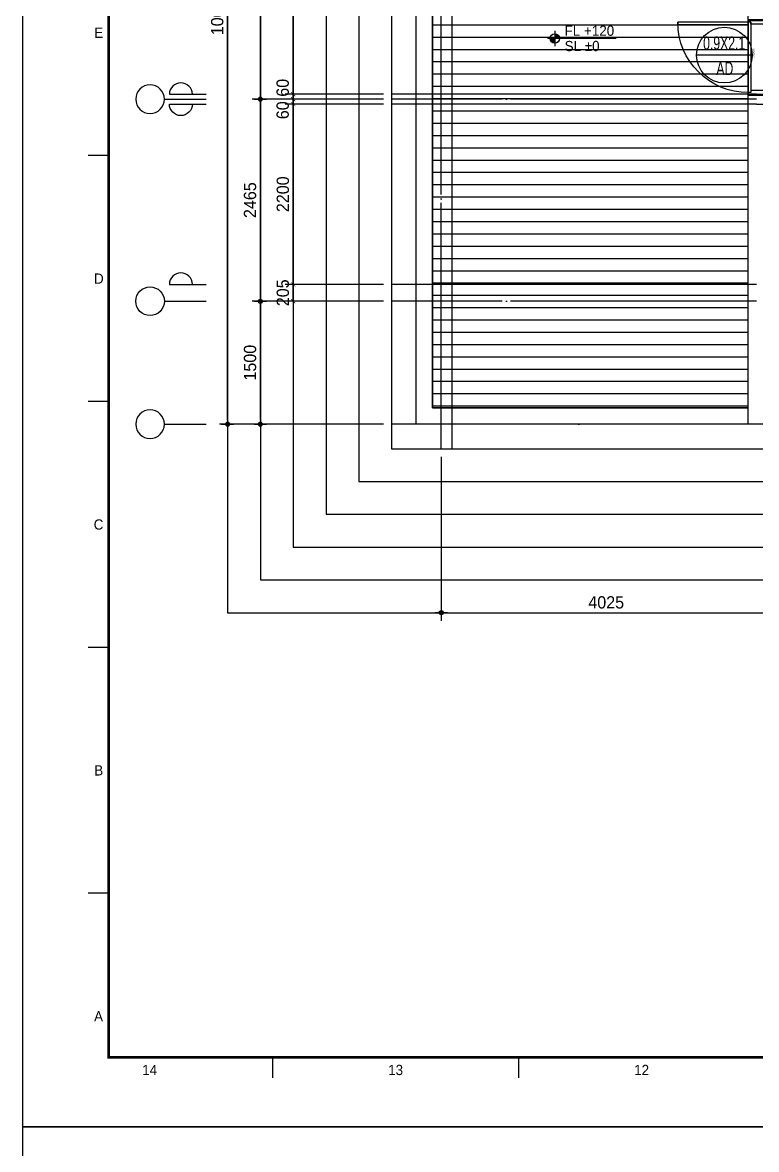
# Model space of a CAD drawing. Header units: millimetres. Extents: x -24416 to 92204, y -190080 to 23760.
# Drawn here: x 50154 to 59105, y -130955 to -117206 of the extents above; entities that cross this region are included whole.
import ezdxf
from ezdxf.enums import TextEntityAlignment as Align
from ezdxf.xclip import XClip

# ---------------------------------------------------------------- set-up
doc = ezdxf.new("R2010")
doc.units = ezdxf.units.MM
doc.header["$LTSCALE"] = 50
doc.header["$XCLIPFRAME"] = 0
doc.linetypes.add('AUDIT_D_220706163347-0', pattern=[0])
doc.linetypes.add('CEN', pattern=[62, 60, -1, 0, -1])
doc.layers.get('defpoints').update_dxf_attribs({"color": 139})
for name, color, linetype in [('A-레벨', 7, 'AUDIT_D_220706163347-0'), ('A-창호부호', 4, 'Continuous'), ('A-치수', 7, 'AUDIT_D_220706163347-0'), ('AA-BORD-FORM', 7, 'Continuous'), ('AA-BORD-TEXT', 3, 'Continuous'), ('AA-XXXX-DIMS', 7, 'Continuous'), ('CEN_CON', 1, 'CEN'), ('CONC', 2, 'Continuous'), ('DIM', 7, 'AUDIT_D_220706163347-0'), ('DOOR', 4, 'Continuous'), ('ELE3_CON', 7, 'Continuous'), ('HAT', 5, 'Continuous')]:
    doc.layers.add(name, color=color, linetype=linetype)
for name, color, linetype, plot in [('AA-XXXX-MC', 153, 'AUDIT_D_220706163347-0', False), ('MC', 135, 'Continuous', False), ('X - 단위세대$0$0_임시', 134, 'Continuous', False)]:
    doc.layers.add(name, color=color, linetype=linetype, plot=plot)
doc.styles.add('HAUD01', font='Dotum.ttf')
doc.styles.add('HAUD02', font='Dotum.ttf', dxfattribs={"width": 0.8})
doc.styles.add('맑은고딕', font='malgun.ttf', dxfattribs={"width": 0.9})
doc.dimstyles.new('DIM-50', dxfattribs={"dimscale": 50, "dimtxt": 3, "dimasz": 1, "dimexe": 2, "dimexo": 2, "dimgap": 1, "dimtad": 1, "dimdec": 0, "dimzin": 0, "dimdsep": 46, "dimtxsty": '맑은고딕', "dimblk1": 'DIMDOT', "dimblk2": 'DIMDOT', "dimsah": 1, "dimcen": 0.09, "dimdle": 2, "dimclrd": 7, "dimclre": 7, "dimclrt": 3, "dimadec": 0, "dimazin": 0, "dimtfac": 1, "dimtdec": 0, "dimtix": 1, "dimtmove": 2, "dimatfit": 3, "dimldrblk": 'DIMDOT', "dimfxl": 1, "dimtolj": 1, "dimtzin": 0, "dimarcsym": 0})
doc.dimstyles.new('MCDIM-50', dxfattribs={"dimscale": 50, "dimtxt": 3, "dimasz": 1, "dimexe": 2, "dimexo": 2, "dimgap": 1, "dimtad": 1, "dimdec": 0, "dimzin": 0, "dimdsep": 46, "dimtxsty": '맑은고딕', "dimblk1": 'ARCHTICK', "dimblk2": 'ARCHTICK', "dimsah": 1, "dimcen": 0.09, "dimdle": 2, "dimclrd": 7, "dimclre": 7, "dimclrt": 3, "dimadec": 0, "dimazin": 0, "dimtfac": 1, "dimtdec": 0, "dimtix": 1, "dimtmove": 2, "dimatfit": 3, "dimldrblk": 'ARCHTICK', "dimfxl": 1, "dimtolj": 1, "dimtzin": 0, "dimarcsym": 0})

# ---------------------------------------------------------------- blocks, each defined once
blk = doc.blocks.new('WD-900(200)')
at = {"layer": 'DOOR'}
for p, q in [((20, 200), (880, 200)), ((20, 170), (880, 170))]:
    blk.add_line(p, q, dxfattribs=at)
blk.add_lwpolyline([(20, 200), (20, 1060), (50, 1060), (50, 200), (20, 200)], dxfattribs=at)
for points in [[(45, 170), (20, 170), (20, 200), (0, 200), (0, 0), (45, 0)], [(855, 170), (880, 170), (880, 200), (900, 200), (900, 0), (855, 0)]]:
    blk.add_lwpolyline(points, close=True, dxfattribs=at)
blk.add_arc((20, 200), 860, 0, 90, dxfattribs=at)
at = {"layer": 'X - 단위세대$0$0_임시'}
for p, q in [((-10, 0), (-10, 200)), ((910, 0), (910, 200))]:
    blk.add_line(p, q, dxfattribs=at)
at = {"layer": 'X - 단위세대$0$0_임시', "style": 'HAUD02'}
blk.add_text('900(200)', height=20, dxfattribs=at).set_placement((397, 135), align=Align.MIDDLE)
blk = doc.blocks.new('U-121A(확장)1', base_point=(300293, -148733))
at = {"layer": 'HAT', "ltscale": 100}
h = blk.add_hatch(dxfattribs=at)
h.set_pattern_fill('_USER', color=8, scale=150, pattern_type=0)
h.set_pattern_definition([(0, (315286.61, -148733.31), (0, 150), [])])
h.paths.add_polyline_path([(304343, -141998), (303798, -141998), (303798, -140793), (304343, -140793), (304343, -138898), (302773, -138898), (302773, -139488), (300493, -139488), (300493, -148533), (304343, -148533)])
at = {"layer": 'CEN_CON'}
for p, q in [((300598, -149033), (300598, -138398)), ((314628, -148733), (299993, -148733))]:
    blk.add_line(p, q, dxfattribs=at)
at = {"layer": 'CONC'}
for p, q in [((304343, -148733), (304343, -144718)), ((304343, -144718), (304543, -144718)), ((305003, -148733), (304343, -148733))]:
    blk.add_line(p, q, dxfattribs=at)
at = {"layer": 'ELE3_CON'}
for p, q in [((300293, -148733), (300293, -139288)), ((300493, -148533), (300493, -139488)), ((304343, -148533), (300493, -148533)), ((304343, -148733), (300293, -148733))]:
    blk.add_line(p, q, dxfattribs=at)
at = {"layer": 'HAT', "color": 8, "ltscale": 100}
blk.add_lwpolyline([(304343, -140793), (304343, -138898), (302773, -138898), (302773, -139488), (300493, -139488), (300493, -148533), (304343, -148533), (304343, -141998), (303798, -141998), (303798, -140793), (304343, -140793)], dxfattribs=at)
at = {"layer": 'MC'}
for p, q in [((300733, -149033), (300733, -138398)), ((304443, -144828), (314628, -144828))]:
    blk.add_line(p, q, dxfattribs=at)
at = {"layer": 'DOOR', "xscale": -1.000000000000001, "rotation": 90}
blk.add_blockref('WD-900(200)', (304543, -143808), dxfattribs=at)
blk = doc.blocks.new('A$C4D377245')
at = {"layer": 'A-창호부호'}
blk.add_line((675, 345), (15, 345), dxfattribs=at)
blk.add_circle((345, 345), 330, dxfattribs=at)
blk = doc.blocks.new('A$Cb33ca4a3')
at = {"layer": 'A-레벨'}
h = blk.add_hatch(color=256, dxfattribs=at)
h.paths.add_polyline_path([(56645, -141216), (56645, -141160), (56589, -141160, 0.414214)])
h.paths.add_polyline_path([(56645, -141103), (56645, -141160), (56701, -141160, 0.414214)])
for p, q in [((56645, -141066), (56645, -141253)), ((57392, -141160), (56555, -141160))]:
    blk.add_line(p, q, dxfattribs=at)
blk.add_circle((56645, -141160), 56.2, dxfattribs=at)
at = {"layer": 'A-레벨', "color": 4, "style": 'HAUD01'}
for s, p in [('FL +120', (56765, -141128)), ('SL %%P0', (56765, -141315))]:
    blk.add_text(s, height=125, dxfattribs=at).set_placement(p)
blk = doc.blocks.new('중심')
at = {"layer": 'DIM'}
blk.add_line((-350, 0), (0, 0), dxfattribs=at)
blk.add_circle((-470, 0), 120, dxfattribs=at)
blk = doc.blocks.new('DIMDOT')
at = {"layer": 'AA-XXXX-DIMS'}
for p, q in [((-1.5, 0), (1.5, 0)), ((0, -1.5), (0, 1.5))]:
    blk.add_line(p, q, dxfattribs=at)
for radius in [0.5, 0.25]:
    blk.add_circle((0, 0), radius, dxfattribs=at)
blk = doc.blocks.new('*D688')
at = {"layer": 'defpoints', "color": 0, "transparency": 16777216}
for p in [(2901, -144366), (4501, -144366), (4501, -145866)]:
    blk.add_point(p, dxfattribs=at)
at = {"layer": 'DIM', "color": 7, "lineweight": -2, "transparency": 16777216}
for p, q in [((4401, -144366), (2801, -144366)), ((2901, -145816), (2901, -144416)), ((4401, -145866), (2801, -145866))]:
    blk.add_line(p, q, dxfattribs=at)
at = {"layer": 'DIM', "color": 7, "lineweight": -2, "transparency": 16777216, "xscale": 50, "yscale": 50, "zscale": 50}
for p, rotation in [((2901, -144366), 90), ((2901, -145866), 270)]:
    blk.add_blockref('DIMDOT', p, dxfattribs=dict(at, rotation=rotation))
at = {"layer": 'DIM', "color": 3, "transparency": 16777216, "insert": (2775, -145116), "char_height": 150, "attachment_point": 5, "rotation": 90, "style": 'HAUD01'}
blk.add_mtext('\\A1;1500', dxfattribs=at)
blk = doc.blocks.new('*D689')
at = {"layer": 'defpoints', "color": 0, "transparency": 16777216}
for p in [(2901, -141901), (4501, -141901), (4501, -144366)]:
    blk.add_point(p, dxfattribs=at)
at = {"layer": 'DIM', "color": 7, "lineweight": -2, "transparency": 16777216}
for p, q in [((4401, -141901), (2801, -141901)), ((2901, -144316), (2901, -141951)), ((4401, -144366), (2801, -144366))]:
    blk.add_line(p, q, dxfattribs=at)
at = {"layer": 'DIM', "color": 7, "lineweight": -2, "transparency": 16777216, "xscale": 50, "yscale": 50, "zscale": 50}
for p, rotation in [((2901, -141901), 90), ((2901, -144366), 270)]:
    blk.add_blockref('DIMDOT', p, dxfattribs=dict(at, rotation=rotation))
at = {"layer": 'DIM', "color": 3, "transparency": 16777216, "insert": (2775, -143133), "char_height": 150, "attachment_point": 5, "rotation": 90, "style": 'HAUD01'}
blk.add_mtext('\\A1;2465', dxfattribs=at)
blk = doc.blocks.new('*D690')
at = {"layer": 'defpoints', "color": 0, "transparency": 16777216}
for p in [(2901, -137581), (4501, -137581), (4501, -141901)]:
    blk.add_point(p, dxfattribs=at)
at = {"layer": 'DIM', "color": 7, "lineweight": -2, "transparency": 16777216}
for p, q in [((4401, -137581), (2801, -137581)), ((2901, -141851), (2901, -137631)), ((4401, -141901), (2801, -141901))]:
    blk.add_line(p, q, dxfattribs=at)
at = {"layer": 'DIM', "color": 7, "lineweight": -2, "transparency": 16777216, "xscale": 50, "yscale": 50, "zscale": 50}
for p, rotation in [((2901, -137581), 90), ((2901, -141901), 270)]:
    blk.add_blockref('DIMDOT', p, dxfattribs=dict(at, rotation=rotation))
at = {"layer": 'DIM', "color": 3, "transparency": 16777216, "insert": (2775, -139741), "char_height": 150, "attachment_point": 5, "rotation": 90, "style": 'HAUD01'}
blk.add_mtext('\\A1;4320', dxfattribs=at)
blk = doc.blocks.new('*D693')
at = {"layer": 'defpoints', "color": 0, "transparency": 16777216}
for p in [(2501, -135831), (4501, -135831), (4501, -145866)]:
    blk.add_point(p, dxfattribs=at)
at = {"layer": 'DIM', "color": 7, "lineweight": -2, "transparency": 16777216}
for p, q in [((4401, -135831), (2401, -135831)), ((2501, -145816), (2501, -135881)), ((4401, -145866), (2401, -145866))]:
    blk.add_line(p, q, dxfattribs=at)
at = {"layer": 'DIM', "color": 7, "lineweight": -2, "transparency": 16777216, "xscale": 50, "yscale": 50, "zscale": 50}
for p, rotation in [((2501, -135831), 90), ((2501, -145866), 270)]:
    blk.add_blockref('DIMDOT', p, dxfattribs=dict(at, rotation=rotation))
at = {"layer": 'DIM', "color": 3, "transparency": 16777216, "insert": (2375, -140848), "char_height": 150, "attachment_point": 5, "rotation": 90, "style": 'HAUD01'}
blk.add_mtext('\\A1;10035', dxfattribs=at)
blk = doc.blocks.new('_ArchTick')
at = {"color": 0, "linetype": 'ByBlock', "const_width": 0.15}
blk.add_lwpolyline([(-0.5, -0.5), (0.5, 0.5)], dxfattribs=at)
blk = doc.blocks.new('*D694')
at = {"layer": 'defpoints', "color": 0, "linetype": 'ByBlock', "transparency": 16777216}
for p in [(3301, -144161), (4501, -144161), (4501, -144366)]:
    blk.add_point(p, dxfattribs=at)
at = {"layer": 'DIM', "color": 7, "linetype": 'ByBlock', "lineweight": -2, "transparency": 16777216}
for p, q in [((4401, -144161), (3201, -144161)), ((3301, -144161), (3301, -144111)), ((3301, -144366), (3301, -144161)), ((4401, -144366), (3201, -144366)), ((3301, -144366), (3301, -144416))]:
    blk.add_line(p, q, dxfattribs=at)
at = {"layer": 'DIM', "color": 7, "linetype": 'ByBlock', "lineweight": -2, "transparency": 16777216, "xscale": 50, "yscale": 50, "zscale": 50}
for p, rotation in [((3301, -144161), 270), ((3301, -144366), 90)]:
    blk.add_blockref('_ArchTick', p, dxfattribs=dict(at, rotation=rotation))
at = {"layer": 'DIM', "color": 3, "linetype": 'ByBlock', "transparency": 16777216, "insert": (3175, -144263), "char_height": 150, "attachment_point": 5, "rotation": 90, "style": 'HAUD01'}
blk.add_mtext('\\A1;205', dxfattribs=at)
blk = doc.blocks.new('*D695')
at = {"layer": 'defpoints', "color": 0, "linetype": 'ByBlock', "transparency": 16777216}
for p in [(3301, -141961), (4501, -141961), (4501, -144161)]:
    blk.add_point(p, dxfattribs=at)
at = {"layer": 'DIM', "color": 7, "linetype": 'ByBlock', "lineweight": -2, "transparency": 16777216}
for p, q in [((3301, -144261), (3301, -141861)), ((4401, -141961), (3201, -141961)), ((4401, -144161), (3201, -144161))]:
    blk.add_line(p, q, dxfattribs=at)
at = {"layer": 'DIM', "color": 7, "linetype": 'ByBlock', "lineweight": -2, "transparency": 16777216, "xscale": 50, "yscale": 50, "zscale": 50}
for p, rotation in [((3301, -141961), 90), ((3301, -144161), 270)]:
    blk.add_blockref('_ArchTick', p, dxfattribs=dict(at, rotation=rotation))
at = {"layer": 'DIM', "color": 3, "linetype": 'ByBlock', "transparency": 16777216, "insert": (3175, -143061), "char_height": 150, "attachment_point": 5, "rotation": 90, "style": 'HAUD01'}
blk.add_mtext('\\A1;2200', dxfattribs=at)
blk = doc.blocks.new('*D696')
at = {"layer": 'defpoints', "color": 0, "linetype": 'ByBlock', "transparency": 16777216}
for p in [(3301, -141901), (4501, -141901), (4501, -141961)]:
    blk.add_point(p, dxfattribs=at)
at = {"layer": 'DIM', "color": 7, "linetype": 'ByBlock', "lineweight": -2, "transparency": 16777216}
for p, q in [((3301, -141901), (3301, -141851)), ((4401, -141901), (3201, -141901)), ((4401, -141961), (3201, -141961)), ((3301, -141961), (3301, -141901)), ((3301, -141961), (3301, -142011))]:
    blk.add_line(p, q, dxfattribs=at)
at = {"layer": 'DIM', "color": 7, "linetype": 'ByBlock', "lineweight": -2, "transparency": 16777216, "xscale": 50, "yscale": 50, "zscale": 50}
for p, rotation in [((3301, -141901), 270), ((3301, -141961), 90)]:
    blk.add_blockref('_ArchTick', p, dxfattribs=dict(at, rotation=rotation))
at = {"layer": 'DIM', "color": 3, "linetype": 'ByBlock', "transparency": 16777216, "insert": (3173, -142036), "char_height": 150, "attachment_point": 5, "rotation": 90, "style": 'HAUD01'}
blk.add_mtext('\\A1;60', dxfattribs=at)
blk = doc.blocks.new('*D697')
at = {"layer": 'defpoints', "color": 0, "linetype": 'ByBlock', "transparency": 16777216}
for p in [(3301, -141841), (4501, -141841), (4501, -141901)]:
    blk.add_point(p, dxfattribs=at)
at = {"layer": 'DIM', "color": 7, "linetype": 'ByBlock', "lineweight": -2, "transparency": 16777216}
for p, q in [((4401, -141841), (3201, -141841)), ((3301, -141841), (3301, -141791)), ((3301, -141901), (3301, -141841)), ((4401, -141901), (3201, -141901)), ((3301, -141901), (3301, -141951))]:
    blk.add_line(p, q, dxfattribs=at)
at = {"layer": 'DIM', "color": 7, "linetype": 'ByBlock', "lineweight": -2, "transparency": 16777216, "xscale": 50, "yscale": 50, "zscale": 50}
for p, rotation in [((3301, -141841), 270), ((3301, -141901), 90)]:
    blk.add_blockref('_ArchTick', p, dxfattribs=dict(at, rotation=rotation))
at = {"layer": 'DIM', "color": 3, "linetype": 'ByBlock', "transparency": 16777216, "insert": (3173, -141762), "char_height": 150, "attachment_point": 5, "rotation": 90, "style": 'HAUD01'}
blk.add_mtext('\\A1;60', dxfattribs=at)
blk = doc.blocks.new('*D698')
at = {"layer": 'defpoints', "color": 0, "linetype": 'ByBlock', "transparency": 16777216}
for p in [(3301, -137786), (4501, -137786), (4501, -141841)]:
    blk.add_point(p, dxfattribs=at)
at = {"layer": 'DIM', "color": 7, "linetype": 'ByBlock', "lineweight": -2, "transparency": 16777216}
for p, q in [((3301, -141941), (3301, -137686)), ((4401, -137786), (3201, -137786)), ((4401, -141841), (3201, -141841))]:
    blk.add_line(p, q, dxfattribs=at)
at = {"layer": 'DIM', "color": 7, "linetype": 'ByBlock', "lineweight": -2, "transparency": 16777216, "xscale": 50, "yscale": 50, "zscale": 50}
for p, rotation in [((3301, -137786), 90), ((3301, -141841), 270)]:
    blk.add_blockref('_ArchTick', p, dxfattribs=dict(at, rotation=rotation))
at = {"layer": 'DIM', "color": 3, "linetype": 'ByBlock', "transparency": 16777216, "insert": (3175, -139813), "char_height": 150, "attachment_point": 5, "rotation": 90, "style": 'HAUD01'}
blk.add_mtext('\\A1;4055', dxfattribs=at)
blk = doc.blocks.new('*D700')
at = {"layer": 'defpoints', "color": 0, "transparency": 16777216}
for p in [(5106, -146166), (9131, -146166), (9131, -148166)]:
    blk.add_point(p, dxfattribs=at)
at = {"layer": 'DIM', "color": 7, "lineweight": -2, "transparency": 16777216}
for p, q in [((5106, -146266), (5106, -148266)), ((9131, -146266), (9131, -148266)), ((5156, -148166), (9081, -148166))]:
    blk.add_line(p, q, dxfattribs=at)
at = {"layer": 'DIM', "color": 7, "lineweight": -2, "transparency": 16777216, "xscale": 50, "yscale": 50, "zscale": 50, "rotation": 180}
blk.add_blockref('DIMDOT', (5106, -148166), dxfattribs=at)
at = {"layer": 'DIM', "color": 7, "lineweight": -2, "transparency": 16777216, "xscale": 50, "yscale": 50, "zscale": 50}
blk.add_blockref('DIMDOT', (9131, -148166), dxfattribs=at)
at = {"layer": 'DIM', "color": 3, "transparency": 16777216, "insert": (7118, -148041), "char_height": 150, "attachment_point": 5, "style": 'HAUD01'}
blk.add_mtext('\\A1;4025', dxfattribs=at)
blk = doc.blocks.new('XR-FORM 청주월명')
at = {"layer": 'AA-BORD-FORM', "color": 2}
for p, q in [((21, 237), (16, 237)), ((21, 177), (16, 177)), ((21, 117), (16, 117)), ((21, 57), (16, 57)), ((61, 17), (61, 12)), ((121, 17), (121, 12))]:
    blk.add_line(p, q, dxfattribs=at)
at = {"layer": 'AA-BORD-FORM', "color": 1}
blk.add_lwpolyline([(0, 0), (841, 0), (841, 594), (0, 594)], close=True, dxfattribs=at)
at = {"layer": 'AA-BORD-FORM', "color": 2, "const_width": 0.682}
blk.add_lwpolyline([(21, 17), (21, 577), (821, 577), (821, 17)], close=True, dxfattribs=at)
at = {"layer": 'AA-BORD-TEXT', "color": 7, "style": 'HAUD01'}
for s, p in [('E', (18.61, 267)), ('D', (18.61, 207)), ('C', (18.54, 147)), ('B', (18.58, 87)), ('A', (18.54, 27)), ('14', (31, 13.9)), ('13', (91, 13.9)), ('12', (151, 13.9))]:
    blk.add_text(s, height=2.5, dxfattribs=at).set_placement(p, align=Align.MIDDLE_CENTER)
blk = doc.blocks.new('DIM-1108')
at = {"layer": 'DIM'}
for points in [[(2070.7, -141840.9, 1), (1790.7, -141840.9), (2240.7, -141840.9)], [(2070.7, -141960.9, -1), (1790.7, -141960.9), (2240.7, -141960.9)], [(2070.7, -144160.9, 1), (1790.7, -144160.9), (2240.7, -144160.9)]]:
    blk.add_lwpolyline(points, format="xyb", dxfattribs=at)
at = {"layer": 'A-치수', "xscale": -1.458333333333333, "yscale": 1.458333333333333, "zscale": 1.458333333333333, "rotation": 180}
for p in [(2240.7, -141900.9), (2240.7, -145865.9)]:
    blk.add_blockref('중심', p, dxfattribs=at)
at = {"layer": 'A-치수', "xscale": 1.458333333333333, "yscale": 1.458333333333333, "zscale": 1.458333333333333}
blk.add_blockref('중심', (2240.7, -144365.9), dxfattribs=at)
at = {"layer": 'DIM'}
for base, p1, p2, angle, override, picture, middle in [((2500.6, -135830.9), (4500.6, -145865.9), (4500.6, -135830.9), 90, {"dimscale": 50, "dimtxsty": 'HAUD01'}, '*D693', (2375.5, -140848.4)), ((2900.6, -137580.9), (4500.6, -141900.9), (4500.6, -137580.9), 90, {"dimscale": 50, "dimtxsty": 'HAUD01'}, '*D690', (2775.5, -139740.9)), ((2900.6, -141900.9), (4500.6, -144365.9), (4500.6, -141900.9), 90, {"dimscale": 50, "dimtxsty": 'HAUD01'}, '*D689', (2775.5, -143133.4)), ((2900.6, -144365.9), (4500.6, -145865.9), (4500.6, -144365.9), 90, {"dimscale": 50, "dimtxsty": 'HAUD01'}, '*D688', (2775.5, -145115.9)), ((9130.6, -148165.9), (5105.6, -146165.9), (9130.6, -146165.9), 180, {"dimtxsty": 'HAUD01'}, '*D700', (7118.1, -148040.8))]:
    dim = blk.add_linear_dim(base=base, p1=p1, p2=p2, angle=angle, dimstyle='DIM-50', override=override, dxfattribs=at)
    dim.commit()
    dim.dimension.update_dxf_attribs({"geometry": picture, "text_midpoint": middle})
at = {"layer": 'DIM', "linetype": 'ByBlock'}
for base, p1, p2, picture, middle in [((3300.6, -137785.9), (4500.6, -141840.9), (4500.6, -137785.9), '*D698', (3175.5, -139813.4)), ((3300.6, -141960.9), (4500.6, -144160.9), (4500.6, -141960.9), '*D695', (3175.5, -143060.9)), ((3300.6, -144160.9), (4500.6, -144365.9), (4500.6, -144160.9), '*D694', (3175.5, -144263.4))]:
    dim = blk.add_linear_dim(base=base, p1=p1, p2=p2, angle=90, dimstyle='MCDIM-50', override={"dimtxsty": 'HAUD01'}, dxfattribs=at)
    dim.commit()
    dim.dimension.update_dxf_attribs({"geometry": picture, "text_midpoint": middle})
for base, p1, p2, picture, middle in [((3300.6, -141840.9), (4500.6, -141900.9), (4500.6, -141840.9), '*D697', (3173.1, -141762.2)), ((3300.6, -141900.9), (4500.6, -141960.9), (4500.6, -141900.9), '*D696', (3173.1, -142036))]:
    dim = blk.add_linear_dim(base=base, p1=p1, p2=p2, angle=90, dimstyle='MCDIM-50', override={"dimtxsty": 'HAUD01'}, dxfattribs=at)
    dim.commit()
    dim.dimension.update_dxf_attribs({"geometry": picture, "text_midpoint": middle, "dimtype": 128})

msp = doc.modelspace()

# ---------------------------------------------------------------- linework, layer by layer
at = {"layer": 'AA-XXXX-MC'}
for p, q in [((59105, -118081), (54655, -118081)), ((59105, -118201), (54655, -118201)), ((59105, -120401), (54655, -120401))]:
    msp.add_line(p, q, dxfattribs=at)
at = {"layer": 'CEN_CON'}
for p, q in [((59105, -118141), (54655, -118141)), ((59105, -120606), (54655, -120606))]:
    msp.add_line(p, q, dxfattribs=at)
at = {"layer": 'defpoints'}
for points in [[(86520, -107031), (52655, -107031), (52655, -124406), (86520, -124406)], [(86120, -107431), (53055, -107431), (53055, -124006), (86120, -124006)], [(85720, -107831), (53455, -107831), (53455, -123606), (85720, -123606)], [(85320, -108231), (53855, -108231), (53855, -123206), (85320, -123206)], [(84920, -108631), (54255, -108631), (54255, -122806), (84920, -122806)], [(84520, -109031), (54655, -109031), (54655, -122406), (84520, -122406)]]:
    msp.add_lwpolyline(points, close=True, dxfattribs=at)

# ---------------------------------------------------------------- block references
msp.add_blockref('DIM-1108', (50154, 23760))
at = {"xscale": 50, "yscale": 50, "zscale": 50}
for p in [(50154, -130680), (50154, -160380)]:
    msp.add_blockref('XR-FORM 청주월명', p, dxfattribs=at)
ref = msp.add_blockref('U-121A(확장)1', (54955, -122106))
XClip(ref).set_block_clipping_path([(299993.2395842669, -149033.311332551), (329858.8019320485, -135658.3113325509)])
at = {"layer": 'A-창호부호'}
msp.add_blockref('A$Cb33ca4a3', (0, 23760), dxfattribs=at)
at = {"layer": 'A-창호부호', "xscale": 1.028985507291509, "yscale": 1.028985507291509, "zscale": 1.028985507291509}
msp.add_blockref('A$C4D377245', (58358, -117958), dxfattribs=at)

# ---------------------------------------------------------------- texts
at = {"layer": 'A-창호부호', "color": 6, "style": 'HAUD01', "width": 0.7}
for s, p in [('0.9X2.1', (58711, -117457)), ('AD', (58719, -117766))]:
    msp.add_text(s, height=162.5, dxfattribs=at).set_placement(p, align=Align.MIDDLE)

doc.saveas('drawing.dxf')
